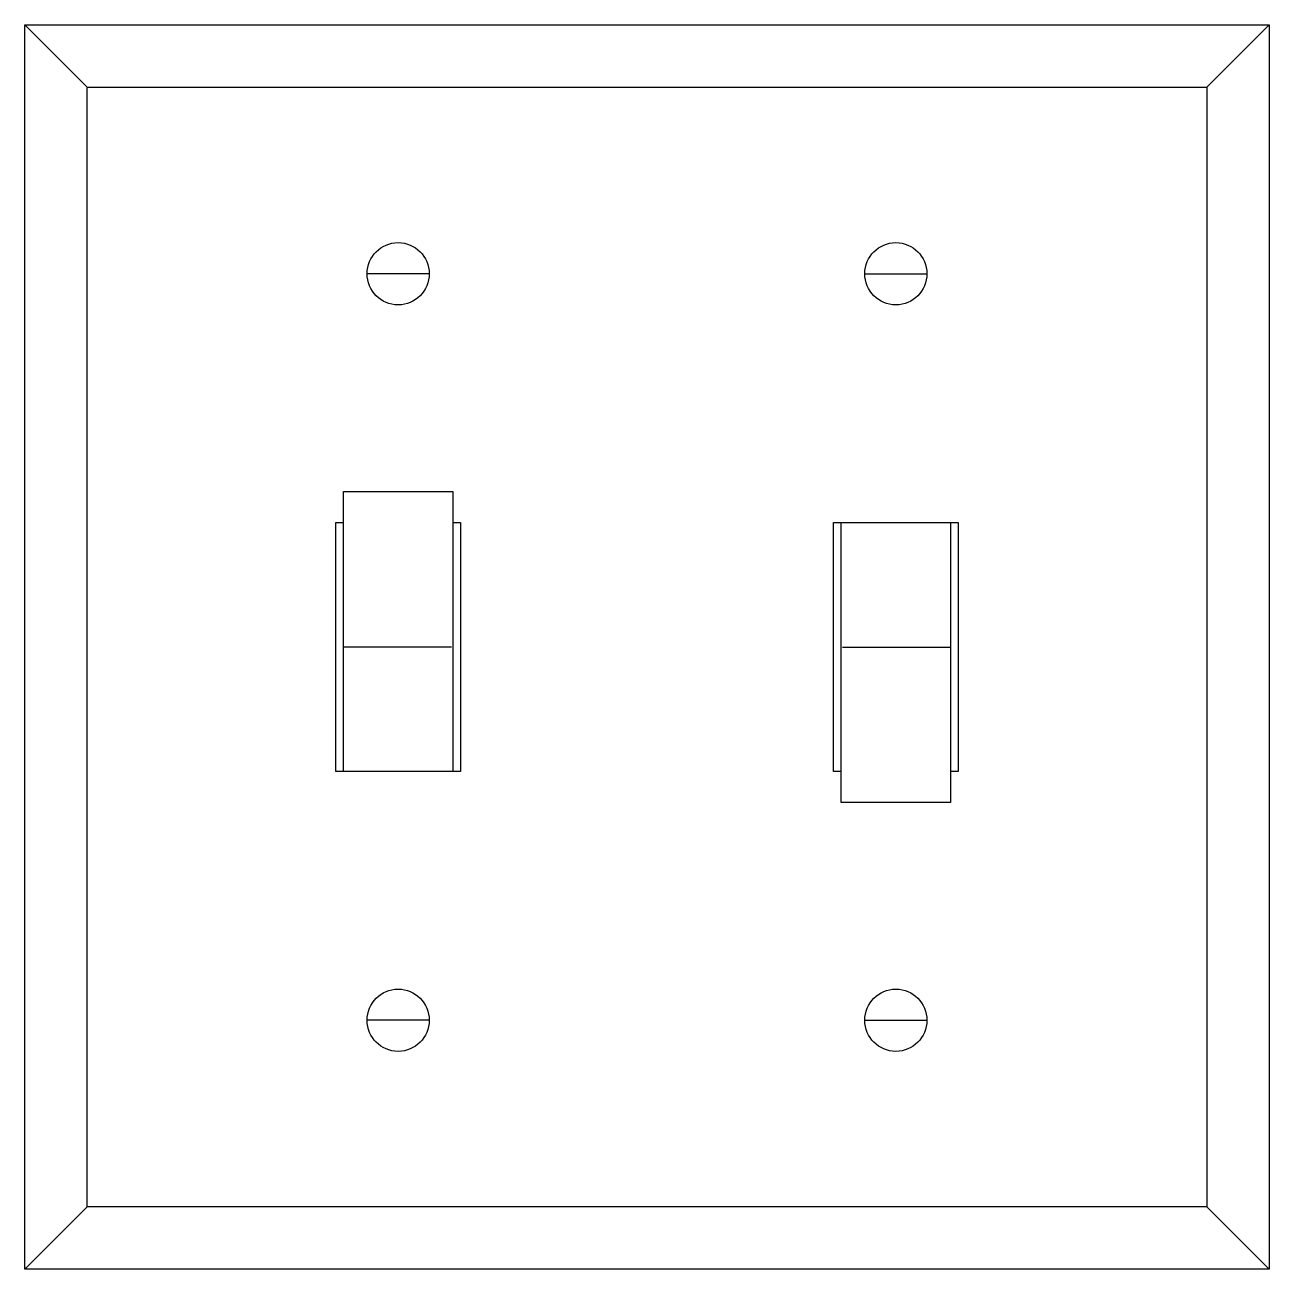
# Model space of a CAD drawing. Extents: x -2.5 to 2.5, y -2.5 to 2.5.
import ezdxf

# ---------------------------------------------------------------- set-up
doc = ezdxf.new("R2010")
doc.units = 0
doc.header["$MEASUREMENT"] = 0
doc.layers.get('0').update_dxf_attribs({"linetype": 'CONTINUOUS'})

msp = doc.modelspace()

# ---------------------------------------------------------------- linework, layer by layer
for p, q in [((-2.25, 2.25), (-2.5, 2.5)), ((2.25, 2.25), (2.5, 2.5)), ((-2.25, 2.25), (2.25, 2.25)), ((-2.25, -2.25), (-2.25, 2.25)), ((2.25, 2.25), (2.25, -2.25)), ((-0.875, 1.5), (-1.125, 1.5)), ((0.875, 1.5), (1.125, 1.5)), ((-0.785, 0), (-1.218, 0)), ((0.785, 0), (1.218, 0)), ((-0.875, -1.5), (-1.125, -1.5)), ((0.875, -1.5), (1.125, -1.5)), ((-2.25, -2.25), (-2.5, -2.5)), ((2.25, -2.25), (-2.25, -2.25)), ((2.25, -2.25), (2.5, -2.5))]:
    msp.add_line(p, q)
for points in [[(-2.5, -2.5), (-2.5, 2.5), (2.5, 2.5), (2.5, -2.5)], [(-0.78, 0.625), (-0.78, -0.5), (-1.22, -0.5), (-1.22, 0.625)], [(0.78, -0.625), (0.78, 0.5), (1.22, 0.5), (1.22, -0.625)]]:
    msp.add_lwpolyline(points, close=True)
for points in [[(-0.782, 0.5), (-0.75, 0.5), (-0.75, -0.5), (-1.25, -0.5), (-1.25, 0.5), (-1.222, 0.5)], [(0.782, -0.5), (0.75, -0.5), (0.75, 0.5), (1.25, 0.5), (1.25, -0.5), (1.222, -0.5)]]:
    msp.add_lwpolyline(points)
for centre in [(-1, 1.5), (1, 1.5), (-1, -1.5), (1, -1.5)]:
    msp.add_circle(centre, 0.125)

doc.saveas('drawing.dxf')
